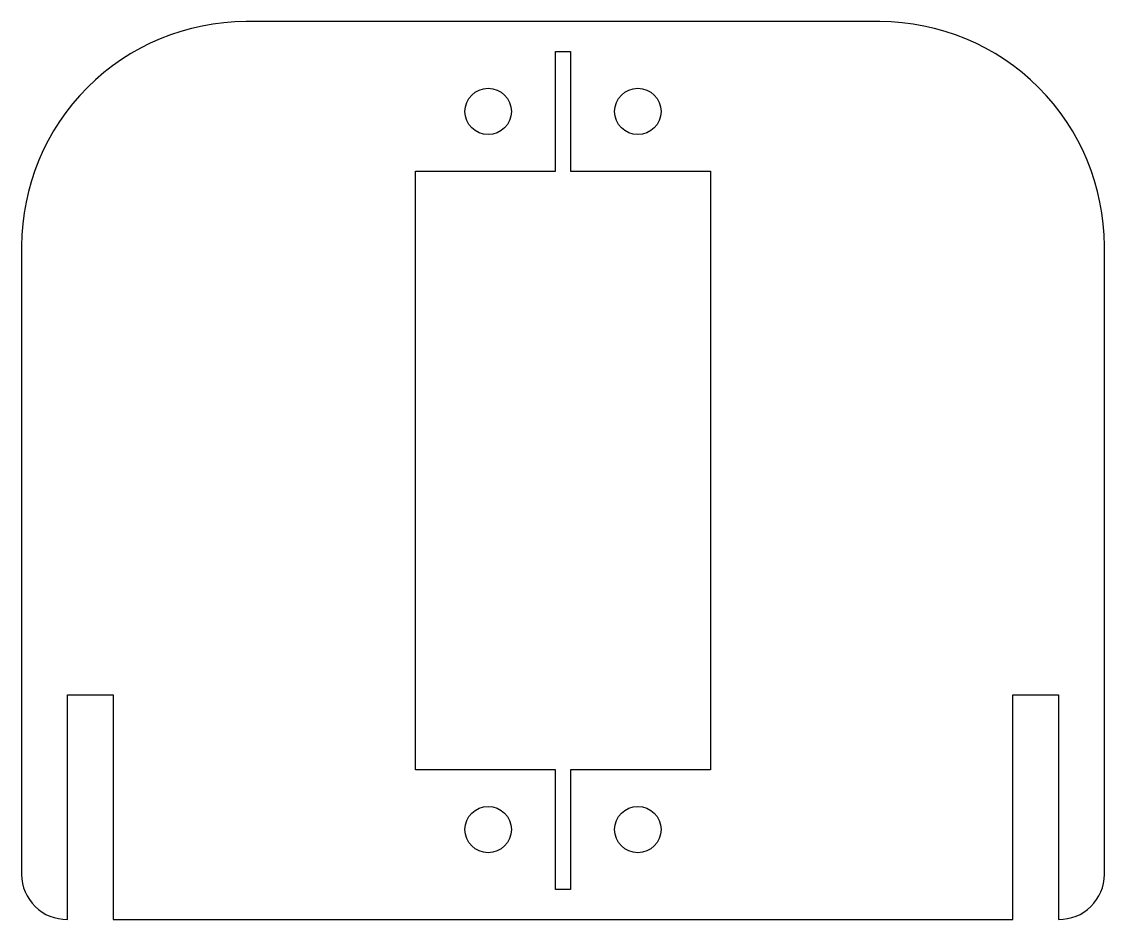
# Model space of a CAD drawing. Header units: millimetres. Extents: x -36.2 to 36.2, y -93.2 to -33.2.
import ezdxf

# ---------------------------------------------------------------- set-up
doc = ezdxf.new("R2010")
doc.units = ezdxf.units.MM
doc.layers.get('0').update_dxf_attribs({"linetype": 'CONTINUOUS'})

msp = doc.modelspace()

# ---------------------------------------------------------------- linework, layer by layer
msp.add_lwpolyline([(-30.06, -93.176), (30.06, -93.176), (30.06, -78.176), (33.115, -78.176), (33.115, -93.175, 0.420084), (36.175, -90.176), (36.175, -48.176, 0.414214), (21.175, -33.176), (-21.175, -33.176, 0.414214), (-36.175, -48.176), (-36.175, -90.176, 0.420084), (-33.115, -93.175), (-33.115, -78.176), (-30.06, -78.176)], format="xyb", close=True)
msp.add_lwpolyline([(0.5, -91.176), (-0.5, -91.176), (-0.5, -83.176), (-9.85, -83.176), (-9.85, -43.176), (-0.5, -43.176), (-0.5, -35.176), (0.5, -35.176), (0.5, -43.176), (9.85, -43.176), (9.85, -83.176), (0.5, -83.176)], close=True)
for centre in [(-5, -39.176), (5, -39.176), (-5, -87.176), (5, -87.176)]:
    msp.add_circle(centre, 1.55)

doc.saveas('drawing.dxf')
